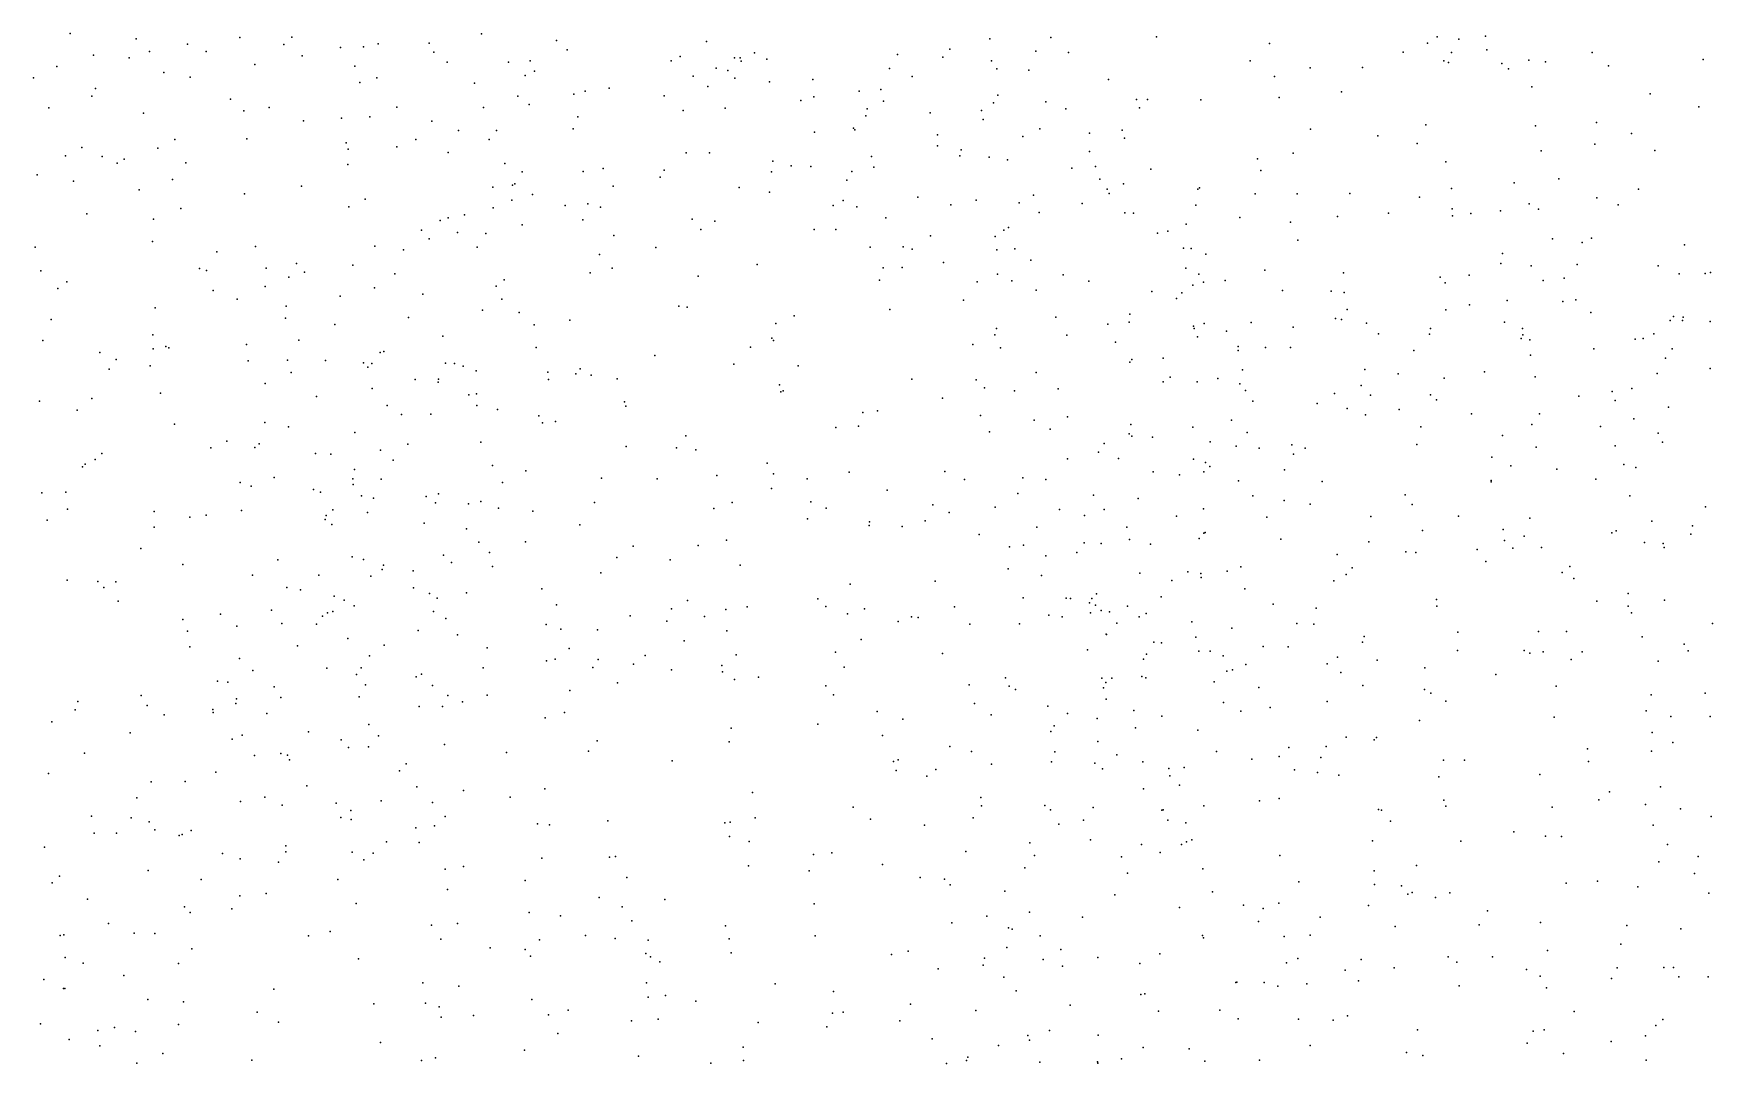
# Model space of a CAD drawing. Header units: metres. Extents: x -25 to 25, y -27.7 to 27.8.
# Drawn here: x 13.644 to 16.464, y -8.66 to -6.931 of the extents above; entities that cross this region are included whole.
import ezdxf

# ---------------------------------------------------------------- set-up
doc = ezdxf.new("R2010")
doc.units = ezdxf.units.M

msp = doc.modelspace()

# ---------------------------------------------------------------- linework, layer by layer
for p in [(13.7052, -6.9307, -19.6739), (13.9902, -6.9374, 6.742), (14.0776, -6.9367, -1.9243), (14.396, -6.9312, 19.3385), (15.3528, -6.9373, -10.7523), (15.5302, -6.936, 10.5704), (16.0019, -6.9361, 5.2501), (16.083, -6.9349, 3.1767), (13.8158, -6.9396, 12.3109), (13.8387, -6.961, 12.4869), (13.9023, -6.9485, 12.6637), (13.9336, -6.9609, -20.6444), (14.064, -6.949, 12.7697), (14.1594, -6.9539, 14.0199), (14.1982, -6.9529, 4.8861), (14.2226, -6.9478, 19.9583), (14.308, -6.9469, 19.4922), (14.316, -6.9618, 12.1245), (14.5224, -6.9422, 4.7444), (14.5402, -6.9577, 18.598), (14.7741, -6.944, 2.1711), (14.855, -6.9628, 14.143), (15.0948, -6.9658, 17.5663), (15.1832, -6.9566, 8.949), (15.2504, -6.9394, 4.6236), (15.3275, -6.9603, 10.5684), (15.3826, -6.9622, 8.4206), (15.7198, -6.9476, -1.4954), (15.9448, -6.9617, 2.8338), (15.9856, -6.9467, 12.3078), (16.0259, -6.9625, -1.5265), (16.0379, -6.9401, 3.6419), (16.085, -6.9577, 5.3922), (16.2623, -6.9627, -1.6296), (13.6829, -6.9857, 6.0737), (13.7443, -6.9667, -19.8779), (13.8041, -6.9716, -20.2975), (14.0155, -6.9823, 12.4665), (14.0951, -6.9679, 12.2952), (14.1835, -6.9855, -20.9223), (14.3383, -6.9785, 7.2174), (14.4415, -6.9786, 17.7609), (14.4779, -6.9766, -1.7783), (14.4855, -6.994, 18.3178), (14.715, -6.9765, 10.0914), (14.7297, -6.9692, 11.9406), (14.7902, -6.9885, 1.8965), (14.81, -6.9928, 10.2967), (14.8215, -6.9713, -10.3817), (14.8305, -6.9714, 9.4257), (14.8323, -6.977, 1.141), (14.8756, -6.9738, 4.6057), (15.0817, -6.9891, 9.0927), (15.1712, -6.9701, 8.1231), (15.2531, -6.9765, -20.5731), (15.262, -6.9898, 13.9259), (15.3159, -6.992, 8.8675), (15.6875, -6.9764, 10.5238), (15.7884, -6.9881, 12.2383), (15.8761, -6.9878, 2.623), (16.0131, -6.9765, 3.3938), (16.0207, -6.979, 4.0844), (16.1104, -6.9808, 4.4458), (16.1213, -6.9898, 10.4097), (16.1555, -6.9753, 12.4256), (16.1836, -6.9782, 5.7683), (16.2894, -6.985, 17.2561), (16.4487, -6.9742, 6.1793), (13.6437, -7.0052, 5.5849), (13.8626, -6.9958, 20.516), (13.907, -7.0038, 6.4806), (14.1917, -7.0126, 20.1109), (14.2204, -7.0051, 6.9489), (14.3843, -7.0141, -10.5021), (14.4695, -7.0012, 7.41), (14.6108, -7.0222, 7.5774), (14.7519, -7.0023, 7.7249), (14.7765, -7.0196, 9.6763), (14.8218, -7.0056, 1.6816), (14.8801, -7.0114, 7.8395), (14.9527, -7.0078, -11.7886), (15.1197, -7.003, 10.5095), (15.4494, -7.008, -20.3983), (15.7284, -7.0027, 4.8416), (16.1606, -7.0198, 5.5561), (13.7413, -7.0359, 5.4187), (13.7479, -7.023, -2.0403), (13.9746, -7.0407, 13.9415), (14.4573, -7.036, 14.0529), (14.476, -7.0495, 19.2318), (14.5512, -7.0323, 19.0632), (14.5701, -7.0274, -11.5464), (14.7029, -7.0352, 14.1326), (14.9324, -7.043, 11.9531), (14.9545, -7.0371, 10.3995), (15.0309, -7.0276, -12.0432), (15.0669, -7.0248, 8.0024), (15.0715, -7.0441, 14.1988), (15.2563, -7.0471, 17.5538), (15.2638, -7.0343, 13.7724), (15.3441, -7.045, 2.4037), (15.4968, -7.0414, 8.6299), (15.5151, -7.0416, 17.4752), (15.6048, -7.0418, 2.3908), (15.7362, -7.0382, -0.2319), (15.8408, -7.0282, -20.1586), (16.3594, -7.0318, 6.061), (13.6695, -7.0553, 5.7451), (13.8282, -7.0642, -10.8147), (13.9969, -7.0606, -10.5329), (14.0395, -7.0547, 6.5783), (14.0974, -7.0771, 20.296), (14.1608, -7.0727, -11.6591), (14.2088, -7.0705, 12.8675), (14.2537, -7.0543, 12.373), (14.3129, -7.0776, 14.0058), (14.3998, -7.0546, 13.1809), (14.5581, -7.0707, 13.3033), (14.735, -7.06, 17.5968), (14.8053, -7.0559, -1.6221), (15.0417, -7.069, 0.1339), (15.0441, -7.057, 2.3198), (15.1498, -7.0636, -1.5713), (15.2359, -7.0596, 14.1964), (15.2388, -7.075, -12.2577), (15.3778, -7.057, 12.0643), (15.5017, -7.0553, 4.6702), (16.4415, -7.0537, 17.1121), (14.3576, -7.0933, 19.4614), (14.4214, -7.0934, 4.7919), (14.5501, -7.0904, -21.0829), (14.9557, -7.0961, 0.3293), (15.0213, -7.0893, 9.3199), (15.0236, -7.0921, 13.4409), (15.1625, -7.1009, 4.5495), (15.3057, -7.1032, -0.0825), (15.3339, -7.0906, 8.2792), (15.4176, -7.0978, -1.4929), (15.4727, -7.0926, 10.4516), (15.4763, -7.1065, 14.0128), (15.789, -7.091, 17.3925), (15.9021, -7.1024, 10.425), (15.9829, -7.0837, -0.3658), (16.1668, -7.0856, 17.3069), (16.2691, -7.0797, -19.9673), (16.3284, -7.0983, -0.7814), (13.7247, -7.1218, 5.9302), (13.8527, -7.1229, 6.2499), (13.8809, -7.1086, 13.7957), (14.0022, -7.1076, 5.1382), (14.1687, -7.1143, 13.9592), (14.1721, -7.1248, -21.1295), (14.2541, -7.1208, -1.79), (14.2857, -7.1083, 19.6449), (14.3401, -7.1301, 7.1478), (14.4088, -7.1085, 18.0087), (14.7402, -7.1306, -11.7255), (14.779, -7.1308, -21.0378), (15.1623, -7.1191, 9.186), (15.2018, -7.1258, 12.0483), (15.4177, -7.1284, 14.3157), (15.7595, -7.1313, 3.0531), (15.9679, -7.1151, 12.4541), (16.1762, -7.1273, -0.6168), (16.2663, -7.1162, 5.8619), (16.3671, -7.1268, 12.6477), (13.6971, -7.136, -20.4565), (13.759, -7.1373, 13.5445), (13.7843, -7.1482, -20.7655), (13.7957, -7.1416, 6.0717), (13.8994, -7.1478, 5.3353), (14.1714, -7.1502, 4.9705), (14.4355, -7.1487, 18.156), (14.4644, -7.1627, -11.6747), (14.567, -7.1621, 18.5852), (14.6006, -7.157, 14.0895), (14.7032, -7.16, 4.5895), (14.8832, -7.1626, 4.5429), (14.8858, -7.145, 9.9737), (14.9166, -7.1526, 0.5819), (14.9495, -7.1536, 10.1866), (15.0186, -7.1623, 12.0461), (15.0516, -7.1373, 1.9532), (15.0553, -7.1548, 17.6143), (15.1995, -7.1358, 10.3828), (15.249, -7.1382, 2.1847), (15.2801, -7.1428, -10.6136), (15.3879, -7.1564, -11.0342), (15.4279, -7.1537, -11.2768), (15.5204, -7.1582, 8.5035), (15.6997, -7.1407, 14.2491), (15.7057, -7.1605, -11.841), (16.0165, -7.1462, 4.2412), (13.6495, -7.1679, -20.1088), (13.7109, -7.1783, 13.3306), (13.8772, -7.1756, 20.5472), (14.0939, -7.1871, 6.5155), (14.4155, -7.1885, 7.2807), (14.448, -7.1854, 19.3316), (14.452, -7.1829, -1.6386), (14.6173, -7.187, 18.8049), (14.6961, -7.1719, 7.6393), (14.8292, -7.1888, 17.644), (15.0101, -7.1766, 14.3119), (15.4348, -7.175, 4.5877), (15.4745, -7.183, 14.4759), (15.5998, -7.192, -0.1295), (15.6024, -7.1898, 8.6439), (16.0258, -7.1905, 17.3358), (16.1309, -7.1813, 5.2412), (16.206, -7.1748, 5.6035), (16.3397, -7.192, 10.2667), (13.8212, -7.1928, 5.6457), (13.9979, -7.1998, 6.3603), (14.2007, -7.2088, -11.825), (14.4472, -7.2105, 12.347), (14.4818, -7.2011, 18.3329), (14.537, -7.2191, 19.1829), (14.5747, -7.2165, 17.6186), (14.8799, -7.1971, 13.3366), (14.9871, -7.2192, 0.8441), (15.0037, -7.2109, 9.6974), (15.1294, -7.2053, 10.2522), (15.1846, -7.2179, -10.3897), (15.227, -7.2104, 8.1285), (15.2992, -7.215, 12.1506), (15.3238, -7.2022, 14.4466), (15.4053, -7.2161, 9.0682), (15.4473, -7.1921, -20.5299), (15.4508, -7.1993, 2.2053), (15.5964, -7.219, 8.7977), (15.6959, -7.1997, 12.4047), (15.7666, -7.1998, 14.7202), (15.855, -7.199, 3.6536), (15.9721, -7.2053, 14.8319), (16.1564, -7.2164, -1.5267), (16.2699, -7.2062, 17.2197), (16.3055, -7.218, 4.6833), (13.7332, -7.2333, -11.7148), (13.8452, -7.2422, 5.9473), (13.8911, -7.2245, 13.5895), (14.1734, -7.2218, 20.2281), (14.3266, -7.2447, 4.8323), (14.3403, -7.2398, 12.8162), (14.3678, -7.2351, -21.3561), (14.4156, -7.2234, 17.7317), (14.5664, -7.2431, -10.4443), (14.5962, -7.2223, 7.5261), (14.7502, -7.2423, -1.5265), (14.7881, -7.2457, 12.133), (15.0269, -7.2214, 1.0808), (15.0755, -7.24, 13.3618), (15.333, -7.231, 10.2966), (15.4769, -7.2314, 8.373), (15.4913, -7.2319, -12.2309), (15.6702, -7.2393, 4.6884), (15.7555, -7.2474, 2.4667), (15.8345, -7.2376, -0.1077), (15.9197, -7.232, 14.1861), (16.0267, -7.2251, -0.2001), (16.0275, -7.2364, 14.5414), (16.058, -7.2329, 5.0712), (16.1078, -7.228, -20.114), (16.1717, -7.2253, 12.6233), (14.2953, -7.2605, 13.9036), (14.3081, -7.2751, 7.0223), (14.356, -7.2645, 19.5006), (14.4032, -7.2664, -11.8564), (14.4644, -7.2516, 13.9904), (14.6187, -7.2698, -11.9462), (14.7647, -7.2595, -12.2373), (14.9548, -7.2596, 7.8789), (14.9916, -7.2597, -21.0139), (15.1507, -7.2703, 1.752), (15.259, -7.2715, 9.3824), (15.2736, -7.2607, 1.9629), (15.2814, -7.2561, 13.5161), (15.5317, -7.2658, 8.9569), (15.5492, -7.2623, 14.6977), (15.5799, -7.2505, 10.3326), (16.1956, -7.2754, 14.8177), (16.2611, -7.2742, 5.7145), (13.6461, -7.2893, 7.5824), (13.8437, -7.2795, -10.4915), (13.9515, -7.2971, 20.4845), (14.0166, -7.2881, 5.2863), (14.2169, -7.2875, 6.7432), (14.2654, -7.2938, 19.9008), (14.3887, -7.2894, 12.5951), (14.5944, -7.3014, 12.2974), (14.689, -7.2897, -21.2547), (15.0492, -7.2893, -12.46), (15.1048, -7.2889, 9.9228), (15.1196, -7.2928, 1.4297), (15.2621, -7.2939, 0.1145), (15.292, -7.2922, -1.439), (15.5758, -7.2908, 13.8592), (15.5883, -7.2916, 17.4372), (15.6129, -7.3008, -1.4025), (15.7675, -7.2776, 17.3623), (16.1114, -7.2999, 17.2477), (16.2451, -7.2815, 15.0589), (16.4172, -7.2852, 12.0224), (13.6559, -7.3288, 8.7608), (13.9224, -7.3251, 5.7624), (13.934, -7.3283, 5.6078), (14.0346, -7.3243, 13.6431), (14.0852, -7.3168, 20.3331), (14.0987, -7.3313, 5.1446), (14.1801, -7.3196, 6.5972), (14.5788, -7.3323, 18.6305), (14.6155, -7.3244, 13.2228), (14.8593, -7.3186, 4.4818), (15.071, -7.3242, 7.9848), (15.1029, -7.3236, 12.1626), (15.1725, -7.315, 9.656), (15.3189, -7.3113, -12.3472), (15.5795, -7.3244, 3.1247), (15.7123, -7.3278, 10.2343), (15.8443, -7.3321, 13.9792), (16.1088, -7.3164, 10.2643), (16.1594, -7.3205, 14.5281), (16.2367, -7.3185, 11.9379), (16.3727, -7.3205, 17.0355), (16.4611, -7.3317, 11.7903), (13.6846, -7.3586, -21.3076), (13.6994, -7.3477, 7.8989), (14.0327, -7.3552, -21.5206), (14.0724, -7.3395, -1.8334), (14.2164, -7.3578, 20.0947), (14.2504, -7.334, -1.6792), (14.4211, -7.355, 12.9562), (14.4341, -7.3442, 7.3349), (14.7602, -7.338, -12.5299), (15.0648, -7.3448, 4.4504), (15.2291, -7.3477, -10.5656), (15.263, -7.3346, 9.53), (15.287, -7.3459, 10.033), (15.3733, -7.3356, 17.5727), (15.4166, -7.3462, 14.7129), (15.5913, -7.3533, 8.4412), (15.6014, -7.3345, -20.4037), (15.609, -7.3481, 3.4597), (15.6456, -7.345, 14.9985), (16.0068, -7.3395, 4.9672), (16.0152, -7.3493, 0.02), (16.0553, -7.3362, 14.1139), (16.1795, -7.3451, 12.2475), (16.215, -7.3414, -0.4514), (16.4081, -7.3341, 14.9446), (16.4517, -7.3332, 16.9033), (13.9455, -7.3618, 13.311), (13.9856, -7.3764, 5.8986), (14.0679, -7.3885, 6.167), (14.159, -7.3713, 13.7538), (14.2979, -7.3681, -10.3675), (14.4303, -7.3764, 13.8888), (14.7278, -7.3883, 12.2706), (15.2057, -7.3781, 17.6573), (15.328, -7.3614, -10.7554), (15.5224, -7.3638, 10.1512), (15.5635, -7.3752, 2.0729), (15.5727, -7.3659, -11.41), (15.7419, -7.3621, -12.0495), (15.8235, -7.363, 4.7776), (15.8457, -7.3656, 15.4347), (16.056, -7.3862, 11.9964), (16.1195, -7.379, 5.1169), (16.2127, -7.3804, 5.4336), (16.2345, -7.3776, 14.3073), (13.6735, -7.4105, 7.3481), (13.8481, -7.3911, 20.5749), (14.0668, -7.4084, 13.484), (14.2738, -7.4071, 19.7551), (14.3979, -7.3948, 19.4009), (14.4593, -7.3988, 13.1274), (14.5445, -7.4118, -12.3996), (14.7419, -7.3898, -10.3317), (14.8904, -7.4174, 13.2986), (14.9215, -7.4046, 14.2543), (15.0822, -7.394, 13.344), (15.3608, -7.4065, 9.6659), (15.484, -7.4149, 14.9222), (15.4855, -7.402, -11.2134), (15.61, -7.4172, 2.8007), (15.6891, -7.4156, 15.4096), (15.8309, -7.4089, -1.3864), (15.8408, -7.4106, 3.8586), (15.8503, -7.394, 17.2872), (15.8828, -7.4168, -11.7746), (16.0165, -7.3943, 15.6304), (16.1147, -7.4154, 12.762), (16.26, -7.3987, 15.5191), (16.3929, -7.4121, 15.8753), (16.3985, -7.4056, 14.0454), (16.4136, -7.4126, 14.5298), (16.4151, -7.407, 15.4991), (16.4603, -7.4142, 11.6406), (13.844, -7.4367, 8.4703), (14.0891, -7.4452, 13.3292), (14.1498, -7.4192, 20.2284), (14.3311, -7.4384, 17.9649), (14.4844, -7.4199, 19.2242), (14.884, -7.4423, 17.7516), (15.2588, -7.4366, 1.2471), (15.2611, -7.426, 14.6511), (15.3793, -7.4369, 1.7755), (15.4483, -7.4184, 13.5756), (15.5924, -7.4219, 4.5861), (15.5934, -7.4258, 9.0297), (15.599, -7.4396, -12.2381), (15.6475, -7.4304, 10.0824), (15.7595, -7.4238, 8.6083), (15.9034, -7.4345, 13.8435), (15.9886, -7.4351, -20.2465), (15.9903, -7.4256, 17.21), (16.1429, -7.4428, 13.8734), (16.145, -7.4256, -0.2505), (16.1457, -7.4366, 17.1316), (16.1571, -7.4449, 12.4335), (16.3344, -7.4437, 13.8179), (16.3479, -7.4425, -0.6298), (16.3656, -7.4345, 10.2793), (13.6594, -7.4459, -10.6265), (13.7549, -7.4663, 9.0241), (13.8448, -7.4599, 13.0668), (13.8661, -7.4559, 8.8467), (13.8707, -7.4583, -10.2327), (14.0016, -7.4527, 13.1768), (14.2262, -7.4659, 13.1553), (14.2323, -7.4643, 13.3983), (14.4879, -7.4579, 18.4407), (14.6874, -7.4714, 7.6855), (14.8483, -7.4571, -21.3311), (14.8869, -7.4459, 12.2705), (15.2217, -7.4527, 12.2647), (15.2679, -7.4581, 1.037), (15.4611, -7.4486, 9.5413), (15.6672, -7.4558, 0.1219), (15.6676, -7.4627, 12.5474), (15.7134, -7.4575, 17.3376), (15.7555, -7.4576, 12.6794), (15.9626, -7.4627, 12.7414), (16.1582, -7.4705, 15.9362), (16.2651, -7.4601, 12.8205), (16.3965, -7.4599, 16.7868), (13.7705, -7.4942, -21.5568), (13.7822, -7.4777, 7.9041), (13.8394, -7.4887, 8.1387), (14.0043, -7.4803, 20.4001), (14.0705, -7.479, 5.3606), (14.0762, -7.4996, 5.7996), (14.1342, -7.4798, 5.0837), (14.198, -7.4836, -10.2157), (14.2053, -7.4905, -12.0787), (14.2121, -7.4844, 6.695), (14.3355, -7.4839, -12.2534), (14.3509, -7.4845, 7.2378), (14.3653, -7.489, 17.7772), (14.3872, -7.4968, 13.6778), (14.5077, -7.4989, 17.7046), (14.5544, -7.5019, 18.962), (14.5618, -7.4935, 12.5176), (14.8199, -7.4859, -12.6994), (14.928, -7.4886, -1.4055), (15.328, -7.4994, 14.7839), (15.4856, -7.4825, -20.6835), (15.4887, -7.4776, 17.5049), (15.5413, -7.4758, 15.1913), (15.6749, -7.4953, 2.4705), (15.8801, -7.4947, 12.5625), (15.9362, -7.5019, 11.8201), (16.081, -7.4984, 4.3056), (16.3715, -7.5013, 16.5945), (16.3855, -7.4754, 4.6554), (16.4601, -7.4928, 12.5208), (14.0328, -7.5184, 12.9546), (14.2127, -7.5265, 4.9076), (14.285, -7.5115, 7.0606), (14.3232, -7.5158, -1.5955), (14.3237, -7.5107, 19.4719), (14.509, -7.5112, -21.606), (14.5803, -7.504, 13.4666), (14.6243, -7.5103, 13.8904), (14.8971, -7.5203, 13.4439), (14.9029, -7.5304, 14.1388), (15.1194, -7.5107, 14.4453), (15.227, -7.5118, -21.0597), (15.2413, -7.5252, 13.5513), (15.365, -7.527, 17.6102), (15.5411, -7.5153, 9.3772), (15.5531, -7.5073, 12.3008), (15.5986, -7.5156, 15.5278), (15.6332, -7.5098, 3.69), (15.67, -7.5189, 9.9532), (15.6797, -7.53, 12.2081), (15.8742, -7.5217, 0.0952), (16.0134, -7.509, 10.203), (16.1663, -7.507, 10.2554), (16.3288, -7.5267, 11.4828), (13.6537, -7.5479, -11.2619), (13.7414, -7.5434, 7.4367), (13.8571, -7.5345, 9.2357), (14.1191, -7.5398, 8.9488), (14.2379, -7.5551, 19.8294), (14.3749, -7.5371, 12.7639), (14.3879, -7.5353, 7.3942), (14.3886, -7.555, 18.2065), (14.6366, -7.549, 4.4804), (14.6386, -7.5564, 13.6397), (14.899, -7.532, 7.9037), (15.1706, -7.5426, 17.7265), (15.2917, -7.5306, 8.1787), (15.6922, -7.5478, 4.6332), (15.8, -7.5517, 11.9209), (15.8294, -7.535, 4.7437), (15.8896, -7.538, -12.1117), (15.9902, -7.537, 4.1131), (16.0007, -7.5453, 13.71), (16.2397, -7.5394, 16.9306), (16.2954, -7.5317, 12.645), (16.3006, -7.5464, 16.4134), (16.3902, -7.558, 12.7676), (13.717, -7.563, -10.4352), (13.8806, -7.5864, 12.8515), (14.0321, -7.5837, 8.4513), (14.2617, -7.57, 19.6473), (14.3112, -7.5698, 4.7625), (14.423, -7.5619, 19.2502), (14.4925, -7.5724, 4.5658), (14.4986, -7.5843, 7.6452), (14.5203, -7.5821, 18.7277), (15.0366, -7.5669, 4.3749), (15.0615, -7.5638, 13.557), (15.2346, -7.5717, 4.4012), (15.3248, -7.5799, -1.3571), (15.3804, -7.5743, -10.8652), (15.4868, -7.5868, 1.9613), (15.6564, -7.5798, 15.7906), (15.8505, -7.5602, 15.9348), (15.8815, -7.5707, 10.1147), (15.9379, -7.5618, 17.1238), (16.0596, -7.569, -11.7123), (16.1736, -7.5689, 13.6404), (16.3322, -7.5772, 13.5175), (13.9686, -7.6148, 8.2194), (14.0722, -7.5908, 12.8023), (14.1833, -7.6005, 6.1679), (14.7395, -7.606, 13.7636), (14.9914, -7.592, -10.1995), (15.0297, -7.5899, 14.2425), (15.2494, -7.5994, 14.6133), (15.3514, -7.5946, 12.1693), (15.484, -7.6026, 4.5067), (15.489, -7.6066, 2.8839), (15.5236, -7.6081, 15.4077), (15.5914, -7.5914, 9.6365), (15.6827, -7.6005, 8.8934), (15.9741, -7.5908, 16.05), (16.1115, -7.6056, -20.2759), (16.1606, -7.587, 16.2123), (16.2762, -7.5901, 13.0903), (16.3732, -7.6017, 6.001), (13.7586, -7.6359, -10.0333), (13.9416, -7.6263, -1.9695), (14.0152, -7.6256, -9.7354), (14.0226, -7.6196, -11.7506), (14.1172, -7.6354, 20.1144), (14.1429, -7.6368, -21.7352), (14.2266, -7.6299, 8.6819), (14.2727, -7.62, 17.7758), (14.3952, -7.6166, -12.4353), (14.6391, -7.6238, 17.7568), (14.7236, -7.6262, -1.4127), (14.7564, -7.6297, 4.3937), (15.4326, -7.6335, 3.2107), (15.442, -7.6187, 13.6914), (15.6203, -7.6158, 9.1364), (15.6642, -7.6236, 0.2682), (15.7024, -7.6267, -20.4747), (15.7575, -7.6209, 8.6365), (15.7605, -7.6365, 11.7933), (15.7798, -7.6265, -1.3637), (15.9678, -7.6205, 4.8646), (16.0935, -7.6419, 16.854), (16.168, -7.6249, 13.4376), (16.3005, -7.6226, 11.3618), (16.38, -7.6169, -13.9769), (13.7261, -7.658, 20.6729), (13.7305, -7.6538, 9.4008), (13.7471, -7.6457, 7.2262), (14.1828, -7.6623, 7.2929), (14.2479, -7.6466, 9.1076), (14.4145, -7.6558, -10.0624), (14.4709, -7.6647, 18.5944), (14.8762, -7.6521, 13.8434), (14.8867, -7.6699, -12.9384), (15.014, -7.6668, 12.2335), (15.1747, -7.666, -12.545), (15.3806, -7.6448, 8.2635), (15.4665, -7.644, 15.2255), (15.5246, -7.6667, 15.6138), (15.5923, -7.6453, 11.993), (15.6098, -7.6664, 8.4211), (15.6123, -7.6505, 13.6522), (15.6196, -7.6576, 15.9469), (15.7453, -7.663, 9.8787), (16.1252, -7.6566, 16.4426), (16.2025, -7.6617, 10.2602), (16.3155, -7.654, -11.9522), (16.3355, -7.6591, -1.5806), (13.9907, -7.6841, 8.0016), (14.0092, -7.6904, 7.326), (14.0478, -7.676, 7.5384), (14.1138, -7.6961, 12.6483), (14.1803, -7.6784, 5.8701), (14.1808, -7.6876, 6.9004), (14.2278, -7.679, 7.6893), (14.4312, -7.6845, 7.7943), (14.5977, -7.6773, 7.8501), (14.6911, -7.6781, 12.4429), (14.7915, -7.6727, 7.9267), (14.8832, -7.6944, 17.7913), (14.9432, -7.6784, 8.0063), (15.0776, -7.6974, 14.1137), (15.2077, -7.6794, -10.6211), (15.3054, -7.6763, -21.2003), (15.3443, -7.6792, 14.8726), (15.5689, -7.6715, -11.1269), (15.6679, -7.6814, 17.3211), (15.8086, -7.6827, 17.1143), (16.0922, -7.6832, -0.1597), (16.0925, -7.6811, -1.448), (16.2681, -7.6788, 12.8109), (13.6574, -7.7015, -10.2862), (13.6977, -7.7005, 7.0223), (14.1259, -7.7006, 5.132), (14.1944, -7.707, 6.3471), (14.2146, -7.7107, 4.8903), (14.3035, -7.7079, 18.1677), (14.3188, -7.7184, 12.6113), (14.324, -7.7036, 19.3035), (14.3746, -7.7201, 9.0578), (14.3949, -7.7162, 8.8646), (14.4247, -7.7277, 19.0589), (14.5863, -7.718, -21.6883), (14.8173, -7.7179, 12.3289), (14.9492, -7.7168, -21.5396), (14.9754, -7.7274, -9.9815), (15.1543, -7.7217, 13.8618), (15.259, -7.7257, 14.49), (15.297, -7.703, 12.0703), (15.4244, -7.7055, 17.5753), (15.4993, -7.711, -1.3448), (15.6921, -7.7069, 9.7341), (15.7449, -7.7144, 4.6443), (15.7886, -7.7209, -11.3353), (15.9477, -7.7053, 11.4753), (15.9595, -7.7214, 16.3273), (16.3254, -7.7065, 5.8602), (16.4524, -7.7253, -13.6539), (13.6663, -7.7474, 12.7346), (13.7005, -7.7291, -11.0709), (13.8465, -7.733, 9.519), (13.9061, -7.7428, 7.1472), (13.9339, -7.7392, -11.3785), (13.9928, -7.7312, 20.2537), (14.1336, -7.7466, 5.5725), (14.1353, -7.74, 8.1865), (14.1448, -7.7548, -11.8557), (14.1465, -7.7301, -1.7518), (14.2047, -7.7348, 8.3601), (14.3001, -7.7528, 8.0009), (14.4822, -7.7323, 4.5549), (14.5616, -7.7552, 7.9871), (14.7867, -7.7279, -13.1629), (14.9436, -7.7456, -13.6124), (15.0479, -7.7502, 4.3509), (15.1414, -7.7489, -21.4588), (15.1817, -7.7349, -13.6404), (15.3674, -7.7298, 13.809), (15.4091, -7.7398, 0.8204), (15.4425, -7.7297, 2.2461), (15.5638, -7.7409, 17.4368), (15.6091, -7.7286, 11.8119), (15.7153, -7.7428, 16.1585), (15.8902, -7.7417, -12.3275), (16.0373, -7.7409, 10.1553), (16.1573, -7.7441, 5.1101), (16.3622, -7.749, -20.1536), (13.8463, -7.7596, 20.4409), (14.3708, -7.7621, 4.672), (14.47, -7.784, -9.7077), (14.808, -7.7811, 8.0835), (15.0474, -7.7567, -13.2044), (15.1027, -7.7583, -13.4218), (15.2322, -7.7715, 8.2664), (15.3291, -7.7596, 4.4024), (15.4805, -7.7591, 3.5822), (15.4848, -7.7803, 2.6169), (15.6018, -7.7781, 13.754), (15.6096, -7.7692, -20.7444), (15.6119, -7.7682, 8.5497), (15.739, -7.7796, 13.6508), (15.8867, -7.7842, -20.4338), (15.9773, -7.7647, 16.5402), (16.1128, -7.7633, -14.0641), (16.1149, -7.7816, 13.2466), (16.1478, -7.7742, -12.3385), (16.295, -7.7688, 5.6256), (16.3026, -7.7655, 11.1872), (16.4281, -7.7711, 6.2095), (16.4309, -7.7572, 4.5199), (13.8239, -7.7952, 12.606), (14.179, -7.809, 19.6523), (14.3324, -7.8062, 8.1489), (14.3915, -7.7844, 9.2193), (14.4096, -7.8019, 8.5369), (14.6233, -7.8102, -1.4397), (14.6508, -7.7912, -13.388), (14.76, -7.7899, 17.7836), (15.2834, -7.7926, 13.9471), (15.307, -7.7898, -13.8489), (15.3445, -7.8077, 14.3719), (15.3963, -7.8016, 8.3591), (15.4085, -7.7857, -10.9118), (15.4372, -7.787, 2.9822), (15.52, -7.7879, -12.368), (15.8336, -7.8054, 16.9677), (15.9493, -7.8007, -0.0296), (15.9657, -7.8018, 11.345), (16.0687, -7.7969, 4.1341), (16.1289, -7.7945, -13.7387), (16.1772, -7.7936, -0.3377), (16.35, -7.7851, 6.0207), (16.3813, -7.7865, -12.3312), (16.3833, -7.7932, 12.8422), (13.8942, -7.8222, 6.9869), (14.0116, -7.8399, -1.9827), (14.0542, -7.8141, 12.5204), (14.1231, -7.8398, 6.7239), (14.198, -7.8136, 5.7574), (14.2295, -7.8303, 5.9748), (14.2316, -7.8231, -21.7914), (14.2814, -7.8325, 17.6925), (14.3457, -7.8184, 18.3963), (14.4149, -7.8253, 18.7574), (14.5964, -7.8359, 8.8261), (14.7131, -7.8142, 4.3904), (14.8306, -7.8232, -1.3776), (15.2807, -7.8291, 11.9559), (15.3372, -7.8407, 1.977), (15.5019, -7.8367, 15.9735), (15.5826, -7.8343, 16.1712), (15.6046, -7.8372, -13.7273), (15.6488, -7.8333, 9.3176), (15.6721, -7.8259, 9.525), (15.8488, -7.8389, 3.9506), (15.8589, -7.8276, 4.7176), (16.0836, -7.8167, -11.3968), (16.2117, -7.8352, 13.0331), (16.2243, -7.8256, 4.2793), (13.7001, -7.8481, 9.6178), (13.7517, -7.8506, 6.8931), (13.7615, -7.8607, 1.472), (13.782, -7.8511, 1.7656), (14.0693, -7.8606, 9.6209), (14.0919, -7.8643, 19.8246), (14.2102, -7.8417, 19.4762), (14.282, -7.8611, -9.4726), (14.4974, -7.8629, 8.1819), (15.0157, -7.855, 8.2305), (15.1586, -7.8501, -12.3441), (15.5558, -7.8491, -20.9963), (15.605, -7.8441, 11.6797), (15.6784, -7.8626, 17.2559), (15.828, -7.8492, 16.643), (16.2314, -7.8456, 5.3031), (13.7858, -7.8833, -21.738), (14.1485, -7.8751, 17.9941), (14.1652, -7.8819, -11.6384), (14.1821, -7.8915, 5.0283), (14.309, -7.8706, 19.1142), (14.3217, -7.8787, 9.4631), (14.3711, -7.8695, 18.945), (14.5222, -7.8896, 8.3401), (14.7153, -7.8966, 8.272), (14.742, -7.8822, -13.697), (14.8425, -7.8931, 8.9232), (14.9614, -7.8799, -12.4179), (14.9747, -7.8928, -12.8612), (15.0398, -7.8966, -10.1467), (15.1909, -7.8931, -10.6322), (15.3059, -7.8779, -21.4313), (15.3786, -7.8788, 1.6766), (15.3857, -7.8792, -13.4587), (15.4174, -7.8865, 8.5104), (15.4213, -7.8791, 14.2073), (15.4279, -7.8902, 11.7862), (15.4295, -7.8712, 1.0777), (15.4814, -7.892, 4.4738), (15.5379, -7.8764, 8.6425), (15.7263, -7.8885, 0.1747), (15.7984, -7.8953, 9.777), (16.0003, -7.8806, 10.0828), (16.0012, -7.8919, 13.409), (16.2697, -7.8834, -1.5936), (16.3224, -7.8917, 5.8154), (16.3227, -7.8709, 11.0726), (16.3836, -7.882, -0.6238), (13.8946, -7.9144, 20.2448), (13.9577, -7.9055, 6.8092), (14.0434, -7.8989, 17.8513), (14.0609, -7.9213, -11.3452), (14.1192, -7.922, 1.8681), (14.1289, -7.9085, 1.5453), (14.1373, -7.9032, 6.4838), (14.1462, -7.901, 5.316), (14.3157, -7.9009, 12.4388), (14.3362, -7.9125, 18.5469), (14.5051, -7.9226, -12.5832), (14.646, -7.9083, 8.4321), (14.7078, -7.9169, 9.114), (14.7709, -7.9092, 8.5472), (14.8068, -7.8973, 12.2335), (15.0112, -7.9048, 4.349), (15.0963, -7.9179, 17.7567), (15.1186, -7.9097, 8.6611), (15.1297, -7.9112, 8.4734), (15.2167, -7.9222, 8.9664), (15.2999, -7.9218, 8.7131), (15.3492, -7.907, 17.6266), (15.3716, -7.9101, -1.3098), (15.4191, -7.9032, 15.0525), (15.4371, -7.8992, 1.4044), (15.4511, -7.9014, 15.7329), (15.4633, -7.9203, 14.639), (15.5013, -7.9097, 8.835), (15.5129, -7.9045, 14.0033), (15.5896, -7.9185, -13.9728), (15.7662, -7.9213, 13.7231), (15.7945, -7.9221, 11.3945), (16.3279, -7.9034, -11.3113), (16.4641, -7.9213, 6.3007), (13.9025, -7.9337, 9.7), (13.985, -7.9255, 20.0328), (14.1716, -7.9461, 6.2958), (14.2899, -7.9326, 4.8323), (14.3557, -7.9402, -12.1021), (14.5296, -7.9303, -13.2096), (14.5912, -7.9316, -9.4507), (14.7364, -7.9501, -12.7011), (14.8085, -7.9332, -9.5126), (15.0339, -7.9482, 9.1955), (15.4456, -7.9387, 14.8412), (15.4459, -7.9398, 15.5154), (15.5259, -7.9526, 0.4183), (15.5387, -7.9535, 14.5073), (15.5964, -7.9442, 9.0496), (15.6569, -7.9291, -1.3658), (15.8763, -7.9522, 9.9064), (15.8789, -7.9429, 13.6198), (16.0362, -7.9356, 11.1477), (16.1721, -7.9343, 13.2007), (16.2189, -7.9345, -12.66), (16.346, -7.9432, 6.0451), (13.9063, -7.9604, -2.2584), (13.9896, -7.9799, 17.6615), (14.0872, -7.9585, 19.6534), (14.2079, -7.9751, 18.2724), (14.2329, -7.9574, -1.7581), (14.4058, -7.962, -9.3351), (14.5199, -7.9807, -12.3582), (14.5434, -7.9628, -13.6412), (14.5923, -7.9817, 9.3278), (14.6714, -7.9747, 12.2976), (14.8239, -7.9734, 9.2702), (14.991, -7.9693, 12.0649), (15.1709, -7.9712, -21.6174), (15.4144, -7.965, 9.067), (15.5081, -7.9811, 11.6458), (15.5131, -7.9725, 3.5762), (15.6015, -7.9674, 14.2731), (15.6204, -7.9677, 16.3624), (15.6421, -7.9754, 4.5591), (15.7095, -7.9596, -20.7536), (15.7515, -7.96, 16.9764), (15.8341, -7.9775, -13.464), (16.0359, -7.9665, -11.2154), (16.148, -7.9664, 5.0422), (16.1571, -7.9709, 11.0525), (16.1799, -7.9689, 10.213), (16.2266, -7.9814, -0.4455), (16.2454, -7.9689, -13.2752), (16.4166, -7.956, -12.7788), (16.4231, -7.9668, -13.0166), (14.0122, -7.9998, 12.3825), (14.1361, -7.9963, 19.4392), (14.1861, -8.0069, 19.2733), (14.194, -7.9956, 12.3771), (14.2956, -8.006, 18.6744), (14.3992, -7.9954, 4.6794), (14.5055, -7.9839, 4.5591), (14.5832, -7.9947, -12.9906), (14.6514, -7.9895, 4.4583), (14.7153, -7.9986, -11.9889), (14.7997, -7.9913, -21.7315), (14.8009, -8.0024, -12.9561), (15.0053, -7.9946, -11.9932), (15.5058, -8.0099, 16.2232), (15.6486, -8.0013, 14.0634), (15.658, -7.999, 11.4748), (15.6805, -7.9899, 9.394), (15.8171, -7.9888, -12.4896), (15.8399, -8.0036, 11.2666), (15.9009, -7.9827, 4.7375), (15.9809, -7.9956, -12.7006), (16.1005, -8.0068, -14.2114), (16.3727, -7.9842, 4.3175), (13.9526, -8.0177, 17.9076), (13.9699, -8.0198, -11.1122), (14.0481, -8.0274, 18.0499), (14.2013, -8.024, 5.4279), (14.2866, -8.0105, 18.861), (14.3139, -8.0253, 1.7186), (14.5445, -8.0336, -11.545), (14.6248, -8.0208, -11.2273), (14.8214, -8.015, -11.7606), (14.8613, -8.0113, -11.4239), (14.9748, -8.0256, 17.7509), (15.2156, -8.024, 17.6753), (15.2765, -8.0122, -13.1825), (15.2824, -8.0265, 9.273), (15.2934, -8.0319, -10.8604), (15.4386, -8.0128, 16.0823), (15.441, -8.0288, 3.1399), (15.4451, -8.0203, 2.8643), (15.455, -8.0131, 15.2154), (15.5125, -8.0124, -21.311), (15.6273, -8.0189, 9.2411), (15.7019, -8.0285, 16.5814), (15.8766, -8.0254, -14.0854), (15.9806, -8.0319, 13.5293), (16.2018, -8.0263, 4.1541), (13.7137, -8.0662, 17.482), (13.7179, -8.052, 20.4837), (13.8244, -8.0417, 12.4046), (13.8346, -8.0586, 17.8031), (13.9451, -8.0654, -9.3347), (13.9834, -8.0551, 19.8097), (13.9846, -8.0477, 6.5976), (14.059, -8.0454, 2.1221), (14.1908, -8.044, 9.6732), (14.2912, -8.0604, 5.8146), (14.3308, -8.0605, 12.338), (14.3396, -8.0419, 9.5765), (14.3644, -8.0526, 17.644), (14.4055, -8.0413, -11.367), (14.9875, -8.0408, 9.3711), (15.2243, -8.0553, -11.4407), (15.3476, -8.0596, -14.0422), (15.4458, -8.048, 15.392), (15.6425, -8.0535, -21.0658), (15.7213, -8.0622, 16.8603), (15.8169, -8.0521, -20.5428), (15.9912, -8.0383, 10.0107), (16.016, -8.0514, -20.3966), (16.3614, -8.0406, -11.1506), (16.4518, -8.0382, 10.3853), (13.6744, -8.0859, 17.6646), (13.8629, -8.0744, 9.7974), (13.9455, -8.0703, 1.1132), (14.0354, -8.072, 9.7666), (14.207, -8.0907, 6.1336), (14.5029, -8.0794, 12.328), (14.5356, -8.0704, -10.9619), (14.9615, -8.0899, -10.8388), (15.0609, -8.0689, 11.9546), (15.1042, -8.0816, -10.311), (15.2525, -8.0742, 11.7913), (15.3584, -8.0929, 4.4247), (15.3805, -8.0724, 11.6839), (15.4304, -8.0806, 0.662), (15.4922, -8.067, 14.9991), (15.5392, -8.0767, 17.3612), (15.672, -8.0683, 17.1072), (15.9722, -8.0837, -1.5208), (16.1982, -8.0785, 10.9392), (16.3528, -8.0675, 5.9216), (16.3944, -8.0772, -1.7587), (16.4604, -8.077, 10.8849), (13.8061, -8.1045, 20.1831), (13.9771, -8.1152, -21.7704), (13.9944, -8.1084, 19.6514), (14.1055, -8.1029, 6.4009), (14.1605, -8.1161, -2.1222), (14.2229, -8.1097, -11.0973), (14.5907, -8.1182, 17.6793), (14.8123, -8.1195, 9.4719), (14.8158, -8.0969, 4.4129), (15.0699, -8.109, -9.3299), (15.3528, -8.1022, -11.8347), (15.4314, -8.1193, 1.266), (15.4949, -8.0963, -12.01), (15.5997, -8.0999, 14.7499), (15.8487, -8.112, 3.8525), (15.8958, -8.1164, 9.8188), (15.8998, -8.1124, -12.8626), (16.3629, -8.1043, 5.5989), (16.3977, -8.1207, -14.5441), (13.7293, -8.139, 6.5884), (14.0151, -8.1429, 19.493), (14.059, -8.1394, 17.5773), (14.0701, -8.1422, -2.491), (14.0739, -8.1501, 19.3187), (14.1727, -8.1292, 19.0996), (14.2061, -8.1284, 18.5294), (14.3343, -8.1242, 1.9859), (14.4383, -8.1374, -9.1863), (14.5762, -8.1356, -13.7706), (15.0959, -8.1502, -21.7089), (15.1827, -8.1274, -10.6321), (15.2194, -8.136, 2.0535), (15.3594, -8.1363, 1.5722), (15.4634, -8.1414, 16.2968), (15.6311, -8.1358, 4.5569), (15.6902, -8.1491, -14.0509), (15.7361, -8.1446, 11.2649), (15.7523, -8.1294, -13.1523), (15.806, -8.1463, 14.318), (15.8154, -8.1278, 9.5643), (16.0125, -8.1506, 10.9942), (16.0475, -8.1503, -0.261), (16.2545, -8.1315, -20.1984), (16.3618, -8.1354, 13.2336), (13.6689, -8.1727, -9.3771), (13.95, -8.1707, 18.1194), (14.2584, -8.1684, 5.299), (14.2699, -8.1569, 5.9774), (14.7164, -8.1514, -10.7187), (15.0881, -8.1527, -9.6448), (15.0929, -8.1681, 4.4009), (15.1441, -8.1775, -14.0522), (15.1595, -8.166, -9.1024), (15.253, -8.1574, 2.2928), (15.3537, -8.1535, 15.9964), (15.4268, -8.1556, -11.5122), (15.4395, -8.1653, 15.5214), (15.5074, -8.1534, 9.3267), (15.551, -8.1647, 16.4745), (15.5525, -8.1766, -11.0865), (15.5767, -8.1628, -1.3955), (15.762, -8.1666, 0.0929), (15.8007, -8.1712, -11.0761), (15.8363, -8.1759, 14.1643), (16.0045, -8.1785, 4.8216), (16.174, -8.1745, 5.0589), (16.2557, -8.1526, 5.2185), (13.8412, -8.1869, -2.5268), (13.8985, -8.1862, 6.5254), (14.1027, -8.1935, 2.3112), (14.2877, -8.1953, 5.4602), (14.3661, -8.2016, 17.5996), (14.5025, -8.1984, -13.579), (14.8512, -8.205, -8.9253), (15.5084, -8.1986, 0.4913), (15.569, -8.1926, 17.1691), (16.2913, -8.2035, -0.5303), (16.3767, -8.1955, 10.3109), (13.8169, -8.2137, 2.3819), (13.9915, -8.22, -10.9647), (14.0321, -8.2129, 18.2801), (14.0616, -8.2262, 9.8029), (14.1519, -8.2228, 18.864), (14.1764, -8.2348, -21.7514), (14.2278, -8.2188, 9.7273), (14.3138, -8.2217, 2.2122), (14.4444, -8.2127, -10.7572), (15.0204, -8.2296, -13.3488), (15.235, -8.2133, 1.8357), (15.236, -8.2272, -8.8955), (15.3424, -8.2267, 16.1652), (15.3521, -8.2337, 11.6495), (15.4236, -8.23, 0.8224), (15.5392, -8.2342, -21.3539), (15.5415, -8.2338, 15.0751), (15.6098, -8.227, 16.8142), (15.703, -8.2188, 9.4528), (15.7363, -8.2151, 14.6939), (15.9033, -8.2331, -0.0942), (15.9082, -8.2345, 9.7201), (16.0127, -8.2176, 9.9305), (16.0164, -8.228, 13.6178), (16.1947, -8.2296, 10.1617), (16.2731, -8.217, -14.3761), (16.3514, -8.2251, 4.1407), (16.4102, -8.2322, 6.3915), (13.7411, -8.2445, 17.4318), (13.8074, -8.2474, 19.8095), (13.8379, -8.2538, 12.3047), (14.1597, -8.247, 2.6806), (14.1774, -8.25, 6.1786), (14.3175, -8.2606, 5.7823), (14.3354, -8.2449, -1.906), (14.4903, -8.2572, -21.7561), (14.5103, -8.2592, 1.9092), (14.6085, -8.2525, 12.2582), (14.8051, -8.2558, -13.9722), (14.8139, -8.2546, 17.6286), (14.8558, -8.2476, 9.6043), (15.0497, -8.2496, 9.615), (15.1402, -8.2598, -10.0023), (15.222, -8.2471, 17.5249), (15.3659, -8.2579, 15.782), (15.4076, -8.2511, 17.3583), (15.5493, -8.2514, -13.1866), (15.5797, -8.2558, 16.9913), (15.9232, -8.2532, 13.886), (16.3646, -8.2594, 6.2463), (16.4621, -8.2451, -19.7417), (13.7455, -8.2733, 6.4869), (13.783, -8.2728, -10.8078), (13.8476, -8.2677, 2.6675), (13.8881, -8.2772, 0.8786), (13.8932, -8.2751, 19.5115), (13.9084, -8.2686, 2.9038), (14.2368, -8.2877, 12.281), (14.2856, -8.264, -2.4439), (14.2912, -8.289, -2.1856), (14.8127, -8.2789, 4.5028), (14.8458, -8.287, -13.4796), (15.3172, -8.2895, 9.6089), (15.4194, -8.2841, 16.4195), (15.505, -8.2919, 16.5683), (15.5808, -8.2877, 3.2759), (15.5894, -8.2844, -11.8536), (15.8929, -8.2857, 14.492), (16.0412, -8.2864, -14.1674), (16.1303, -8.2708, 3.9468), (16.1835, -8.2781, -11.0247), (16.2106, -8.2786, -1.7523), (16.3885, -8.2919, 5.9205), (13.6621, -8.2963, 20.1297), (13.9612, -8.307, 17.5234), (13.991, -8.3161, 6.3671), (14.0677, -8.2942, 12.2767), (14.0677, -8.3043, 18.9825), (14.1787, -8.3048, 17.5686), (14.1985, -8.3181, -10.8635), (14.2141, -8.3067, 1.0437), (14.4978, -8.3151, 2.1319), (14.611, -8.3131, 4.6486), (14.6213, -8.3122, 9.6347), (14.9539, -8.3087, -10.5673), (14.985, -8.3061, 4.4582), (15.2097, -8.3037, 11.7661), (15.3253, -8.3105, 15.9306), (15.4712, -8.3126, 17.1937), (15.5363, -8.3053, 15.2147), (15.5722, -8.2921, 11.3833), (15.7376, -8.3103, 3.5647), (16.4399, -8.3123, -19.3977), (13.6873, -8.3453, -21.5865), (13.8362, -8.3356, 18.1994), (14.0549, -8.3218, 18.5725), (14.3349, -8.3335, 9.7106), (14.3657, -8.3292, 2.9918), (14.6403, -8.3473, -1.5909), (14.8448, -8.328, 12.1062), (14.9469, -8.3361, -1.4008), (15.07, -8.3254, 17.5378), (15.1334, -8.3473, 4.4509), (15.3092, -8.3314, 4.4721), (15.4815, -8.3404, 15.4815), (15.6082, -8.3328, -11.5404), (15.8957, -8.3361, 4.7353), (15.9669, -8.3272, 14.2192), (16.3738, -8.3212, 5.4819), (16.4338, -8.3407, 10.7786), (13.6751, -8.3567, 19.807), (13.9254, -8.3508, 9.8333), (14.0343, -8.3741, 18.7623), (14.1551, -8.3507, 9.7865), (14.3388, -8.3678, -2.655), (14.4697, -8.3523, 1.269), (15.174, -8.3503, -13.5081), (15.1833, -8.3597, -9.5047), (15.2754, -8.3702, 17.3545), (15.46, -8.3765, 1.0533), (15.6245, -8.3713, 4.5759), (15.7692, -8.3547, 14.8188), (15.8966, -8.3595, -20.3817), (15.942, -8.3617, -12.5448), (15.9526, -8.3755, 3.7062), (15.9597, -8.3725, 10.9378), (16.0227, -8.3731, 4.8494), (16.2185, -8.3569, -20.0673), (16.2713, -8.3539, 5.2195), (16.3386, -8.363, 10.2243), (16.4578, -8.3738, 13.5533), (13.7342, -8.3837, 19.5711), (13.8972, -8.3969, 12.275), (13.9769, -8.3999, -21.6622), (13.9901, -8.378, 3.2371), (14.1857, -8.391, -9.2557), (14.5939, -8.381, 1.4652), (14.6323, -8.3969, -13.817), (14.7042, -8.3844, -21.7641), (14.9552, -8.3915, -14.0367), (15.5689, -8.3981, 2.9635), (15.6762, -8.3939, -11.0189), (15.7095, -8.3997, 9.4457), (15.7358, -8.3906, -14.0487), (15.8865, -8.3944, -12.2444), (15.9986, -8.3812, -1.7237), (16.0864, -8.4032, 13.8836), (13.7698, -8.425, 9.8205), (13.907, -8.4065, 18.4), (14.3121, -8.4276, 12.2796), (14.3557, -8.4247, 5.1045), (14.4763, -8.406, -1.8609), (14.5289, -8.4117, -9.1186), (14.6489, -8.42, 17.539), (14.8063, -8.4286, 17.5373), (15.1866, -8.4235, -9.8351), (15.245, -8.4125, 2.1594), (15.2815, -8.432, -1.4245), (15.3168, -8.4055, 11.654), (15.4059, -8.4142, 2.5622), (15.7014, -8.4216, -1.5995), (15.8052, -8.4143, -13.0034), (15.9309, -8.4296, 14.6315), (16.0724, -8.4269, 14.068), (16.1752, -8.4232, 10.0312), (16.3201, -8.4282, -0.5078), (13.6883, -8.4451, -10.696), (13.6946, -8.4439, 17.3915), (13.8125, -8.4408, 19.2983), (13.8475, -8.4414, 17.494), (14.1058, -8.4457, 17.5641), (14.1422, -8.4381, 12.2741), (14.3278, -8.4512, 5.6957), (14.4936, -8.4524, 17.5604), (14.5711, -8.4451, -10.4982), (14.6206, -8.4498, 2.5789), (14.6764, -8.4529, 1.7032), (14.8125, -8.4503, 4.5549), (14.9566, -8.4457, 9.7593), (15.2879, -8.434, -9.187), (15.335, -8.4453, 9.7072), (15.6076, -8.4447, -21.2453), (15.6089, -8.449, 11.2656), (15.7445, -8.4465, 14.9539), (15.7886, -8.4444, 0.1786), (16.3101, -8.4596, -19.5714), (16.4113, -8.4334, 5.8115), (13.6967, -8.4817, 3.2203), (13.9096, -8.4673, -9.2954), (14.1897, -8.4838, 3.3795), (14.4106, -8.4655, 4.9506), (14.4693, -8.4682, -2.3322), (14.4783, -8.4794, 9.698), (14.6721, -8.4749, 2.0948), (14.6802, -8.4808, 4.6367), (14.696, -8.4891, 9.7316), (14.8158, -8.4739, -10.4565), (15.0851, -8.4766, 17.3629), (15.1132, -8.471, 11.8749), (15.2414, -8.483, -10.2017), (15.2787, -8.465, 17.1934), (15.3399, -8.4849, 4.5006), (15.3693, -8.4685, -21.5319), (15.4316, -8.4819, -13.6226), (15.5356, -8.4759, -14.0204), (15.7675, -8.4833, -20.7265), (15.8739, -8.4852, 9.5218), (16.02, -8.4805, 14.4876), (16.0944, -8.4806, 4.9433), (16.1869, -8.4699, -14.2801), (13.727, -8.4912, 18.34), (13.7956, -8.5122, 19.1281), (13.8872, -8.4919, 18.5988), (15.1634, -8.5008, 4.4797), (15.239, -8.4949, -13.7916), (15.2738, -8.5149, 17.0366), (15.3722, -8.4965, 1.6659), (15.5019, -8.4918, -1.5512), (15.7483, -8.491, -13.2137), (15.847, -8.503, 14.8525), (15.9293, -8.499, 4.7899), (16.0346, -8.4898, -20.0993), (16.1517, -8.5019, -0.2899), (16.1745, -8.513, 10.8028), (16.2946, -8.5168, 13.8243), (16.3042, -8.4991, -10.8947), (16.3824, -8.4988, 10.7708), (16.3988, -8.4986, 5.5633), (16.4076, -8.5141, 3.8955), (16.4568, -8.5145, 6.5443), (13.6607, -8.5185, 19.3058), (13.694, -8.5341, 6.3183), (13.6964, -8.5337, -9.3075), (14.0476, -8.5347, -10.8164), (14.2979, -8.5241, -10.6155), (14.3579, -8.5298, 1.0015), (14.6732, -8.5242, 2.9161), (14.7054, -8.5455, 12.2282), (14.8894, -8.5259, -1.5458), (14.9875, -8.539, 12.0243), (15.2942, -8.538, 16.7631), (15.5038, -8.5441, 11.3719), (15.5103, -8.543, 1.2449), (15.6637, -8.5239, 4.6102), (15.6653, -8.5231, 9.5443), (15.7109, -8.5239, -20.974), (15.7339, -8.5298, -11.6909), (15.7828, -8.5261, 11.0409), (15.8697, -8.521, -12.0718), (16.0387, -8.5293, 9.6516), (16.1853, -8.5325, 14.0178), (13.8356, -8.5522, 18.8117), (13.8957, -8.556, 12.2475), (14.0192, -8.5736, 9.8021), (14.2151, -8.5597, 17.572), (14.3022, -8.5587, 5.8785), (14.3251, -8.5649, 5.4217), (14.4808, -8.5522, 12.2819), (14.5419, -8.5704, 4.786), (14.676, -8.5483, -1.7544), (14.7561, -8.5551, 2.3505), (15.0039, -8.5738, 4.5007), (15.117, -8.5602, -1.5194), (15.2264, -8.5708, 11.7713), (15.385, -8.5616, 15.8264), (15.5336, -8.5719, 15.5779), (15.6366, -8.57, -13.6354), (16.2318, -8.5724, 9.9791), (13.6556, -8.5931, 19.145), (13.7795, -8.5991, -2.6835), (13.887, -8.5941, 0.6277), (14.0551, -8.5902, -2.6441), (14.3283, -8.5817, 5.5784), (14.3829, -8.5794, -2.5037), (14.5088, -8.578, 3.3019), (14.6482, -8.5884, 1.3296), (14.6932, -8.5854, -9.0404), (14.8609, -8.5909, 9.8002), (14.9764, -8.5981, 17.3171), (14.9861, -8.5752, -8.8596), (15.0988, -8.588, -10.4564), (15.6674, -8.585, 15.2834), (15.7689, -8.5855, -20.2998), (15.8272, -8.587, -1.8526), (15.8509, -8.5796, 3.3216), (16.369, -8.596, 6.3362), (16.3808, -8.5861, 6.1548), (13.7033, -8.6196, 18.9332), (13.7517, -8.6042, 17.4445), (13.7548, -8.6301, -21.3462), (13.8149, -8.606, 12.1213), (14.2265, -8.6247, 0.8321), (14.5246, -8.6094, 1.1231), (15.1531, -8.6182, 17.0771), (15.2645, -8.6298, -9.5797), (15.3138, -8.613, -9.3344), (15.317, -8.6205, -10.4535), (15.3503, -8.6042, 1.9768), (15.4319, -8.6124, 4.5217), (15.7884, -8.6296, 0.3575), (15.9686, -8.6032, -10.8278), (16.1528, -8.6257, 9.7319), (16.1631, -8.6057, -19.4415), (16.1816, -8.6033, 3.5989), (16.2942, -8.6226, -14.3796), (16.3515, -8.6131, 5.4128), (13.8609, -8.6428, 6.2261), (14.0104, -8.6539, 6.16), (14.2953, -8.6547, 9.7394), (14.3187, -8.6501, 5.7342), (14.4682, -8.6376, 17.5473), (14.66, -8.6472, -2.0002), (14.8356, -8.6322, 2.5403), (14.8365, -8.6546, 2.7682), (15.2111, -8.6547, 16.0905), (15.2131, -8.6491, -21.5815), (15.3343, -8.6574, 9.7858), (15.4311, -8.6572, 2.3517), (15.4711, -8.6519, -1.7208), (15.5075, -8.633, 9.6756), (15.5852, -8.6354, 11.2714), (15.6114, -8.6559, 0.8657), (15.7034, -8.654, -13.8759), (15.9499, -8.6413, -13.0257), (15.9777, -8.6461, -19.7808), (16.2141, -8.6432, 14.315), (16.353, -8.654, -0.4027), (13.817, -8.6591, 3.5192), (14.7816, -8.6593, 17.4207), (15.1775, -8.6596, 16.6812), (15.4318, -8.6593, 11.5023)]:
    msp.add_point(p)

doc.saveas('drawing.dxf')
